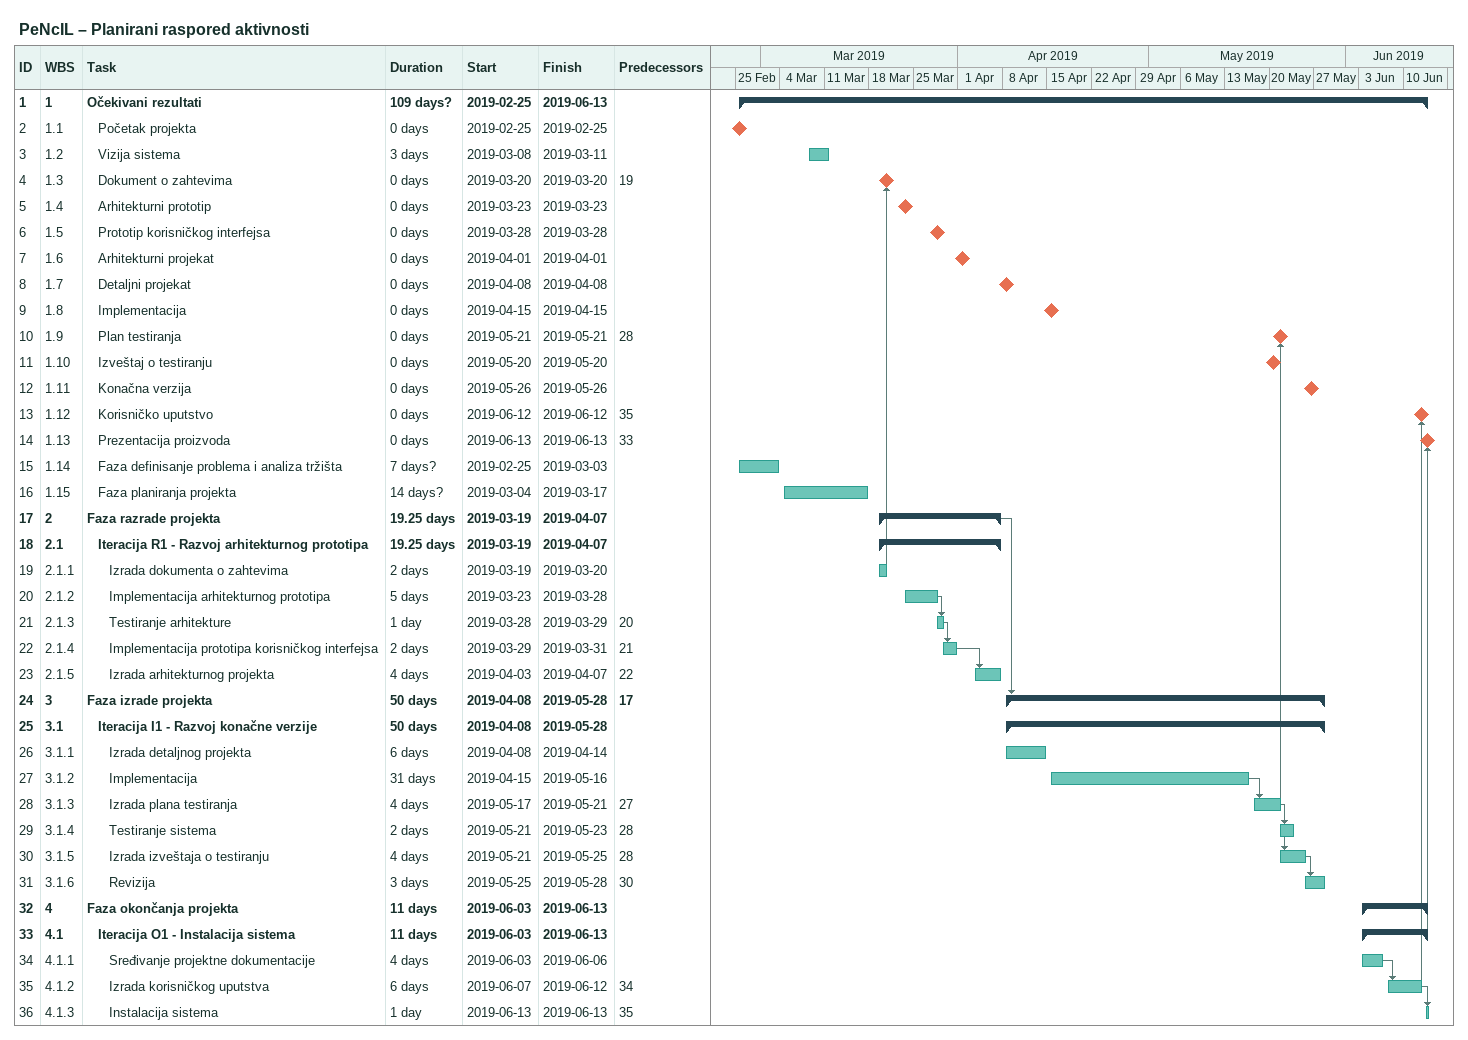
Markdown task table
PeNcIL – Planirani raspored aktivnosti

| ID | WBS | Task | Duration | Start | Finish | Predecessors |
|---|---|---|---|---|---|---|
| 1 | 1 | **Očekivani rezultati** | 109d? | 2019-02-25 | 2019-06-13 |  |
| 2 | 1.1 | Početak projekta | 0d | 2019-02-25 | 2019-02-25 |  |
| 3 | 1.2 | Vizija sistema | 3d | 2019-03-08 | 2019-03-11 |  |
| 4 | 1.3 | Dokument o zahtevima | 0d | 2019-03-20 | 2019-03-20 | 19 |
| 5 | 1.4 | Arhitekturni prototip | 0d | 2019-03-23 | 2019-03-23 |  |
| 6 | 1.5 | Prototip korisničkog interfejsa | 0d | 2019-03-28 | 2019-03-28 |  |
| 7 | 1.6 | Arhitekturni projekat | 0d | 2019-04-01 | 2019-04-01 |  |
| 8 | 1.7 | Detaljni projekat | 0d | 2019-04-08 | 2019-04-08 |  |
| 9 | 1.8 | Implementacija | 0d | 2019-04-15 | 2019-04-15 |  |
| 10 | 1.9 | Plan testiranja | 0d | 2019-05-21 | 2019-05-21 | 28 |
| 11 | 1.10 | Izveštaj o testiranju | 0d | 2019-05-20 | 2019-05-20 |  |
| 12 | 1.11 | Konačna verzija | 0d | 2019-05-26 | 2019-05-26 |  |
| 13 | 1.12 | Korisničko uputstvo | 0d | 2019-06-12 | 2019-06-12 | 35 |
| 14 | 1.13 | Prezentacija proizvoda | 0d | 2019-06-13 | 2019-06-13 | 33 |
| 15 | 1.14 | Faza definisanje problema i analiza tržišta | 7d? | 2019-02-25 | 2019-03-03 |  |
| 16 | 1.15 | Faza planiranja projekta | 14d? | 2019-03-04 | 2019-03-17 |  |
| 17 | 2 | **Faza razrade projekta** | 19.25d | 2019-03-19 | 2019-04-07 |  |
| 18 | 2.1 | **Iteracija R1 - Razvoj arhitekturnog prototipa** | 19.25d | 2019-03-19 | 2019-04-07 |  |
| 19 | 2.1.1 | Izrada dokumenta o zahtevima | 2d | 2019-03-19 | 2019-03-20 |  |
| 20 | 2.1.2 | Implementacija arhitekturnog prototipa | 5d | 2019-03-23 | 2019-03-28 |  |
| 21 | 2.1.3 | Testiranje arhitekture | 1d | 2019-03-28 | 2019-03-29 | 20 |
| 22 | 2.1.4 | Implementacija prototipa korisničkog interfejsa | 2d | 2019-03-29 | 2019-03-31 | 21 |
| 23 | 2.1.5 | Izrada arhitekturnog projekta | 4d | 2019-04-03 | 2019-04-07 | 22 |
| 24 | 3 | **Faza izrade projekta** | 50d | 2019-04-08 | 2019-05-28 | 17 |
| 25 | 3.1 | **Iteracija I1 - Razvoj konačne verzije** | 50d | 2019-04-08 | 2019-05-28 |  |
| 26 | 3.1.1 | Izrada detaljnog projekta | 6d | 2019-04-08 | 2019-04-14 |  |
| 27 | 3.1.2 | Implementacija | 31d | 2019-04-15 | 2019-05-16 |  |
| 28 | 3.1.3 | Izrada plana testiranja | 4d | 2019-05-17 | 2019-05-21 | 27 |
| 29 | 3.1.4 | Testiranje sistema | 2d | 2019-05-21 | 2019-05-23 | 28 |
| 30 | 3.1.5 | Izrada izveštaja o testiranju | 4d | 2019-05-21 | 2019-05-25 | 28 |
| 31 | 3.1.6 | Revizija | 3d | 2019-05-25 | 2019-05-28 | 30 |
| 32 | 4 | **Faza okončanja projekta** | 11d | 2019-06-03 | 2019-06-13 |  |
| 33 | 4.1 | **Iteracija O1 - Instalacija sistema** | 11d | 2019-06-03 | 2019-06-13 |  |
| 34 | 4.1.1 | Sređivanje projektne dokumentacije | 4d | 2019-06-03 | 2019-06-06 |  |
| 35 | 4.1.2 | Izrada korisničkog uputstva | 6d | 2019-06-07 | 2019-06-12 | 34 |
| 36 | 4.1.3 | Instalacija sistema | 1d | 2019-06-13 | 2019-06-13 | 35 |
